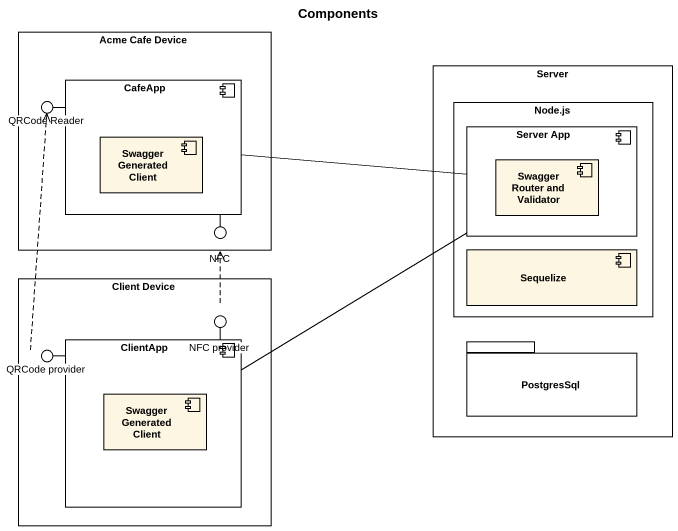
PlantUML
@startuml
title Components
rectangle "Acme Cafe Device" as Acme_Cafe_Device {
  component CafeApp {
    component "Swagger Generated Client" as Swagger_Generated_Client
  }
}
rectangle Server {
  rectangle "Node.js" as Node_js {
    component "Server App" as Server_App {
      component "Swagger Router and Validator" as Swagger_Router_and_Validator
    }
    component Sequelize
  }
  package PostgresSql {
  }
}
() "QRCode Reader" as QRCode_Reader
() NFC
rectangle "Client Device" as Client_Device {
  component ClientApp {
    component "Swagger Generated Client" as Swagger_Generated_Client_2
  }
}
() "NFC provider" as NFC_provider
() "QRCode provider" as QRCode_provider
CafeApp -left- QRCode_Reader
CafeApp -- NFC
ClientApp -up- NFC_provider
ClientApp -up- QRCode_provider
CafeApp -right- Server_App
ClientApp -up- Server_App
NFC_provider .up.> NFC
QRCode_provider .up.> QRCode_Reader
@enduml
